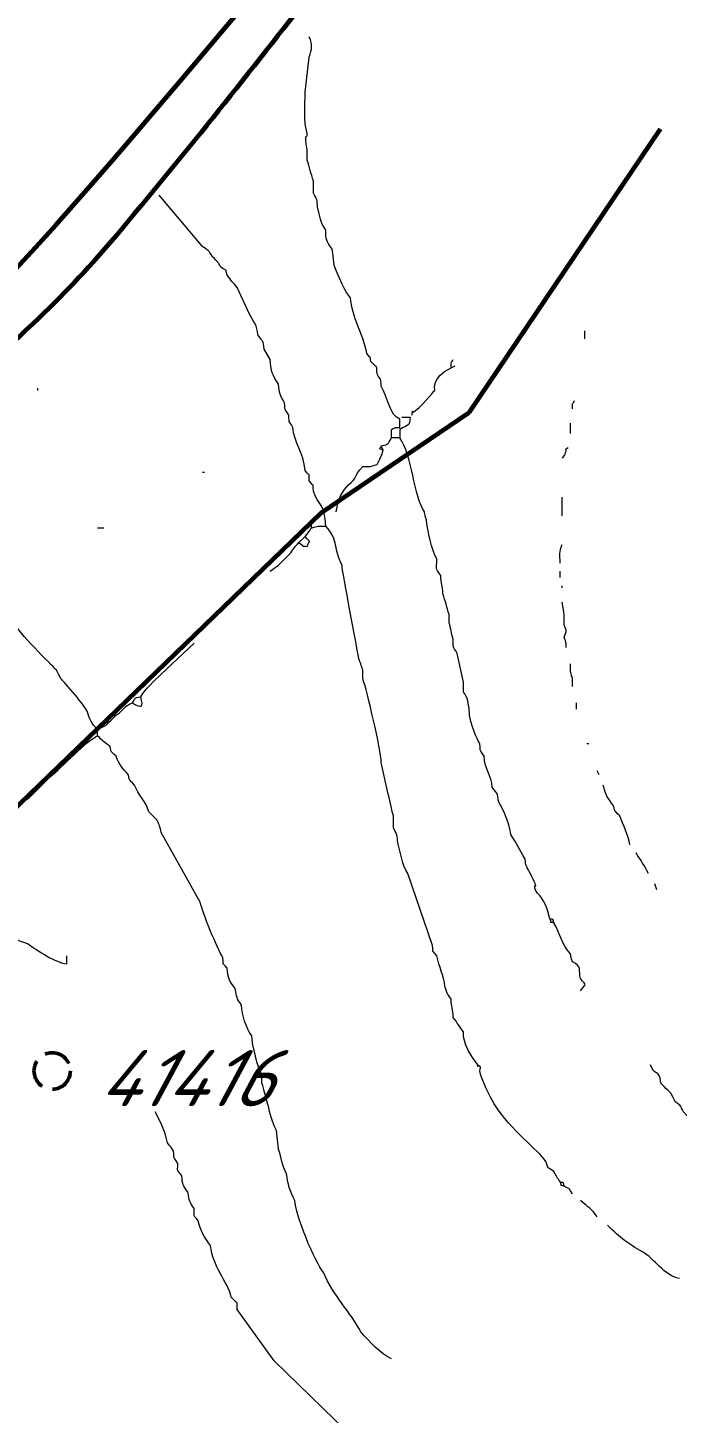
# Model space of a CAD drawing. Header units: centimetres. Extents: x -1591 to 2988, y -2086 to 1278.
# Drawn here: x -1047 to -931.5, y -1025.5 to -779 of the extents above; entities that cross this region are included whole.
import ezdxf

# ---------------------------------------------------------------- set-up
doc = ezdxf.new("R2010")
doc.units = ezdxf.units.CM
doc.header["$MEASUREMENT"] = 0
doc.linetypes.add('DASHED', pattern=[7, 5, -2, 0])
for name, color, linetype in [('layer 1', 7, 'Continuous'), ('Lines', 10, 'Continuous'), ('Дороги', 210, 'Continuous'), ('Свердловини', 90, 'Continuous')]:
    doc.layers.add(name, color=color, linetype=linetype)
doc.styles.add('style1', font='isocpeur_0.ttf', dxfattribs={"oblique": 15, "height": 10})
picture_1 = doc.add_image_def('image1.jpg', size_in_pixel=(4696, 8380))

msp = doc.modelspace()

# ---------------------------------------------------------------- linework, layer by layer
at = {"layer": 'layer 1', "lineweight": 20}
for points, knots in [([(-980.471, -848.233), (-980.471, -848.233), (-979.008, -848.233), (-979.008, -848.233), (-979.008, -848.233), (-979.197, -850.105), (-979.027, -849.343), (-980.837, -850.427), (-980.837, -850.427), (-980.837, -850.427), (-980.837, -851.89), (-980.837, -851.89), (-980.837, -851.89), (-980.837, -851.89), (-982.3, -851.89), (-982.3, -851.89), (-982.3, -851.89), (-982.3, -851.89), (-982.3, -850.427), (-982.3, -850.427), (-982.3, -850.427), (-981.243, -849.972), (-982.167, -850.166), (-980.837, -850.061), (-980.837, -850.061), (-980.837, -850.061), (-980.837, -848.598), (-980.837, -848.598), (-980.837, -848.598), (-982.538, -848.055), (-983.122, -844.427), (-984.129, -842.746), (-984.129, -842.746), (-984.253, -841.127), (-984.04, -841.972), (-984.86, -840.552), (-984.86, -840.552), (-985.042, -838.708), (-984.547, -839.921), (-985.957, -838.357), (-985.957, -838.357), (-986.221, -837.098), (-985.853, -838.041), (-986.689, -836.894), (-986.689, -836.894), (-987.304, -833.638), (-989.362, -830.305), (-989.615, -827.018), (-989.615, -827.018), (-990.646, -825.712), (-991.143, -824.427), (-991.81, -822.995), (-991.81, -822.995), (-992.975, -820.61), (-992.501, -819.336), (-992.907, -818.24), (-992.907, -818.24), (-993.938, -816.835), (-993.965, -816.738), (-994.004, -814.948), (-994.004, -814.948), (-995.101, -813.408), (-994.908, -812.648), (-995.467, -810.925), (-995.467, -810.925), (-995.499, -809.477), (-995.578, -809.574), (-996.199, -808.365), (-996.199, -808.365), (-996.199, -808.365), (-996.199, -806.17), (-996.199, -806.17), (-996.199, -806.17), (-996.631, -804.921), (-996.895, -803.748), (-997.296, -802.513), (-997.296, -802.513), (-997.296, -802.513), (-997.296, -800.684), (-997.296, -800.684), (-997.296, -800.684), (-997.919, -797.109), (-997.3, -799.094), (-997.296, -797.758), (-997.296, -797.758), (-997.985, -795.631), (-997.662, -792.823), (-997.662, -790.442), (-997.662, -790.442), (-997.662, -790.442), (-996.93, -784.225), (-996.93, -784.225), (-996.93, -784.225), (-996.419, -782.648), (-996.319, -782.14), (-996.93, -780.567)], [0, 0, 0, 0, 0.04, 0.04, 0.04, 0.04, 0.08, 0.08, 0.08, 0.08, 0.12, 0.12, 0.12, 0.12, 0.16, 0.16, 0.16, 0.16, 0.2, 0.2, 0.2, 0.2, 0.24, 0.24, 0.24, 0.24, 0.28, 0.28, 0.28, 0.28, 0.32, 0.32, 0.32, 0.32, 0.36, 0.36, 0.36, 0.36, 0.4, 0.4, 0.4, 0.4, 0.44, 0.44, 0.44, 0.44, 0.48, 0.48, 0.48, 0.48, 0.52, 0.52, 0.52, 0.52, 0.56, 0.56, 0.56, 0.56, 0.6, 0.6, 0.6, 0.6, 0.64, 0.64, 0.64, 0.64, 0.68, 0.68, 0.68, 0.68, 0.72, 0.72, 0.72, 0.72, 0.76, 0.76, 0.76, 0.76, 0.8, 0.8, 0.8, 0.8, 0.84, 0.84, 0.84, 0.84, 0.88, 0.88, 0.88, 0.88, 0.92, 0.92, 0.92, 0.92, 1, 1, 1, 1]), ([(-996.199, -866.155), (-996.638, -867.262), (-996.564, -866.523), (-996.564, -867.984), (-996.564, -867.984), (-995.209, -867.544), (-995.518, -867.618), (-994.004, -867.618), (-994.004, -867.618), (-994.089, -863.732), (-995.427, -863.885), (-996.199, -861.4), (-996.199, -861.4), (-996.348, -859.492), (-995.884, -861.039), (-996.93, -859.571), (-996.93, -859.571), (-997.08, -857.663), (-996.616, -859.211), (-997.662, -857.742), (-997.662, -857.742), (-997.914, -854.46), (-999.643, -852.837), (-999.856, -850.061), (-999.856, -850.061), (-1000.676, -848.641), (-1000.463, -849.486), (-1000.588, -847.867), (-1000.588, -847.867), (-1001.408, -846.446), (-1001.195, -847.292), (-1001.319, -845.672), (-1001.319, -845.672), (-1002.062, -844.385), (-1002.297, -843.943), (-1002.417, -842.38), (-1002.417, -842.38), (-1003.452, -840.97), (-1003.84, -839.811), (-1003.88, -837.991), (-1003.88, -837.991), (-1003.88, -837.991), (-1004.943, -836.143), (-1004.943, -836.143), (-1004.943, -836.143), (-1005.147, -834.432), (-1005.103, -835.088), (-1006.074, -833.602), (-1006.074, -833.602), (-1006.205, -831.893), (-1006.785, -831.351), (-1007.537, -829.945), (-1007.537, -829.945), (-1007.537, -829.945), (-1009.732, -825.19), (-1009.732, -825.19), (-1009.732, -825.19), (-1010.518, -824.338), (-1010.866, -823.852), (-1011.561, -822.995), (-1011.561, -822.995), (-1012.002, -821.499), (-1011.249, -822.588), (-1012.658, -821.532), (-1012.658, -821.532), (-1013.284, -820.494), (-1013.199, -820.646), (-1014.121, -819.703), (-1014.121, -819.703), (-1015.04, -818.373), (-1014.62, -818.793), (-1015.95, -817.874), (-1015.95, -817.874), (-1015.95, -817.874), (-1023.631, -808.73), (-1023.631, -808.73)], [0, 0, 0, 0, 0.05, 0.05, 0.05, 0.05, 0.1, 0.1, 0.1, 0.1, 0.15, 0.15, 0.15, 0.15, 0.2, 0.2, 0.2, 0.2, 0.25, 0.25, 0.25, 0.25, 0.3, 0.3, 0.3, 0.3, 0.35, 0.35, 0.35, 0.35, 0.4, 0.4, 0.4, 0.4, 0.45, 0.45, 0.45, 0.45, 0.5, 0.5, 0.5, 0.5, 0.55, 0.55, 0.55, 0.55, 0.6, 0.6, 0.6, 0.6, 0.65, 0.65, 0.65, 0.65, 0.7, 0.7, 0.7, 0.7, 0.75, 0.75, 0.75, 0.75, 0.8, 0.8, 0.8, 0.8, 0.85, 0.85, 0.85, 0.85, 0.9, 0.9, 0.9, 0.9, 1, 1, 1, 1]), ([(-978.642, -847.135), (-978.642, -847.135), (-978.642, -847.135), (-978.642, -847.135), (-978.642, -847.135), (-978.642, -847.135), (-978.642, -847.501), (-978.642, -847.501), (-978.642, -847.501), (-977.177, -846.605), (-974.654, -843.564), (-974.619, -843.478), (-974.619, -843.478), (-974.494, -843.172), (-975.369, -841.292), (-971.693, -839.454), (-971.693, -839.454), (-971.693, -838.149), (-971.733, -838.835), (-971.327, -837.991)], [0, 0, 0, 0, 0.1666667, 0.1666667, 0.1666667, 0.1666667, 0.3333333, 0.3333333, 0.3333333, 0.3333333, 0.5, 0.5, 0.5, 0.5, 0.6666667, 0.6666667, 0.6666667, 0.6666667, 1, 1, 1, 1]), ([(-984.129, -853.353), (-984.295, -854.031), (-984.846, -853.676), (-983.763, -854.085), (-983.763, -854.085), (-983.763, -854.085), (-984.129, -853.353), (-984.129, -853.353), (-984.129, -853.353), (-982.589, -852.91), (-983.18, -853.298), (-982.3, -851.89)], [0, 0, 0, 0, 0.25, 0.25, 0.25, 0.25, 0.5, 0.5, 0.5, 0.5, 1, 1, 1, 1]), ([(-954.136, -937.478), (-953.784, -938.411), (-954.337, -937.857), (-953.405, -938.21), (-953.405, -938.21), (-953.757, -937.277), (-953.203, -937.83), (-954.136, -937.478), (-954.136, -937.478), (-954.969, -933.525), (-956.454, -933.15), (-956.697, -932.357), (-956.697, -932.357), (-957.326, -930.303), (-955.526, -933.602), (-957.794, -929.066), (-957.794, -929.066), (-958.383, -927.916), (-958.395, -928.196), (-958.525, -926.871), (-958.525, -926.871), (-959.447, -925.333), (-960.06, -924.05), (-961.086, -922.482), (-961.086, -922.482), (-961.229, -920.614), (-962.345, -918.192), (-963.28, -916.63), (-963.28, -916.63), (-963.451, -914.9), (-963.406, -915.555), (-964.378, -914.069), (-964.378, -914.069), (-964.538, -911.983), (-965.662, -910.905), (-965.841, -908.583), (-965.841, -908.583), (-966.661, -907.162), (-966.448, -908.008), (-966.572, -906.388), (-966.572, -906.388), (-966.769, -905.858), (-967.824, -904.483), (-968.401, -901.268), (-968.401, -901.268), (-968.432, -899.821), (-968.663, -899.69), (-968.767, -898.342), (-968.767, -898.342), (-969.7, -896.725), (-969.498, -897.37), (-969.498, -895.416), (-969.498, -895.416), (-969.498, -895.416), (-970.596, -890.295), (-970.596, -890.295), (-970.596, -890.295), (-971.484, -888.755), (-971.287, -889.568), (-971.327, -887.735), (-971.327, -887.735), (-971.695, -886.598), (-971.69, -885.944), (-972.059, -884.809), (-972.059, -884.809), (-972.059, -884.809), (-972.059, -883.346), (-972.059, -883.346), (-972.059, -883.346), (-972.459, -882.11), (-972.724, -880.937), (-973.156, -879.688), (-973.156, -879.688), (-973.189, -878.155), (-973.488, -877.929), (-973.522, -876.396), (-973.522, -876.396), (-974.609, -874.869), (-974.253, -875.482), (-974.253, -873.47), (-974.253, -873.47), (-975.089, -871.841), (-975.935, -868.431), (-976.082, -866.521), (-976.082, -866.521), (-976.405, -865.621), (-976.286, -865.894), (-976.448, -865.058), (-976.448, -865.058), (-978.317, -862.434), (-978.645, -854.875), (-980.837, -851.89)], [0, 0, 0, 0, 0.0416667, 0.0416667, 0.0416667, 0.0416667, 0.0833333, 0.0833333, 0.0833333, 0.0833333, 0.125, 0.125, 0.125, 0.125, 0.1666667, 0.1666667, 0.1666667, 0.1666667, 0.2083333, 0.2083333, 0.2083333, 0.2083333, 0.25, 0.25, 0.25, 0.25, 0.2916667, 0.2916667, 0.2916667, 0.2916667, 0.3333333, 0.3333333, 0.3333333, 0.3333333, 0.375, 0.375, 0.375, 0.375, 0.4166667, 0.4166667, 0.4166667, 0.4166667, 0.4583333, 0.4583333, 0.4583333, 0.4583333, 0.5, 0.5, 0.5, 0.5, 0.5416667, 0.5416667, 0.5416667, 0.5416667, 0.5833333, 0.5833333, 0.5833333, 0.5833333, 0.625, 0.625, 0.625, 0.625, 0.6666667, 0.6666667, 0.6666667, 0.6666667, 0.7083333, 0.7083333, 0.7083333, 0.7083333, 0.75, 0.75, 0.75, 0.75, 0.7916667, 0.7916667, 0.7916667, 0.7916667, 0.8333333, 0.8333333, 0.8333333, 0.8333333, 0.875, 0.875, 0.875, 0.875, 0.9166667, 0.9166667, 0.9166667, 0.9166667, 1, 1, 1, 1]), ([(-992.175, -865.058), (-991.659, -863.465), (-992.003, -862.561), (-989.981, -860.303), (-989.981, -860.303), (-988.36, -859.087), (-989.075, -858.803), (-987.42, -857.011), (-987.42, -857.011), (-985.907, -857.011), (-986.215, -857.085), (-984.86, -856.645), (-984.86, -856.645), (-984.369, -855.636), (-984.059, -855.199), (-983.763, -854.085)], [0, 0, 0, 0, 0.2, 0.2, 0.2, 0.2, 0.4, 0.4, 0.4, 0.4, 0.6, 0.6, 0.6, 0.6, 1, 1, 1, 1]), ([(-1053.989, -921.75), (-1052.504, -920.379), (-1050.893, -919.071), (-1049.234, -918.093), (-1049.234, -918.093), (-1048.186, -916.576), (-1048.183, -916.802), (-1046.674, -915.898), (-1046.674, -915.898), (-1046.674, -915.898), (-1043.016, -912.241), (-1043.016, -912.241), (-1043.016, -912.241), (-1041.021, -910.613), (-1036.33, -905.655), (-1034.604, -904.925), (-1034.604, -904.925), (-1034.604, -904.925), (-1034.604, -903.828), (-1034.604, -903.828), (-1034.604, -903.828), (-1035.688, -902.625), (-1036.034, -902.036), (-1036.432, -900.536), (-1036.432, -900.536), (-1037.136, -899.153), (-1041.175, -894.703), (-1041.187, -894.684), (-1041.187, -894.684), (-1041.283, -894.46), (-1041.807, -893.455), (-1041.919, -893.221), (-1041.919, -893.221), (-1041.953, -893.172), (-1048.127, -887.14), (-1049.234, -885.174), (-1049.234, -885.174), (-1049.648, -883.733), (-1049.857, -883.856), (-1050.697, -882.614), (-1050.697, -882.614), (-1052.124, -881.187), (-1054.193, -879.692), (-1054.72, -877.859), (-1054.72, -877.859), (-1057.151, -877.198), (-1058.454, -874.91), (-1060.572, -873.836), (-1060.572, -873.836), (-1062.143, -873.418), (-1063.335, -872.439), (-1064.596, -871.275), (-1064.596, -871.275), (-1066.582, -870.588), (-1067.514, -870.063), (-1069.351, -869.081), (-1069.351, -869.081), (-1070.76, -868.377), (-1072.451, -868.231), (-1075.203, -866.886), (-1075.203, -866.886), (-1076.927, -866.044), (-1081.295, -864.958), (-1082.152, -863.96)], [0, 0, 0, 0, 0.0588235, 0.0588235, 0.0588235, 0.0588235, 0.1176471, 0.1176471, 0.1176471, 0.1176471, 0.1764706, 0.1764706, 0.1764706, 0.1764706, 0.2352941, 0.2352941, 0.2352941, 0.2352941, 0.2941176, 0.2941176, 0.2941176, 0.2941177, 0.3529412, 0.3529412, 0.3529412, 0.3529412, 0.4117647, 0.4117647, 0.4117647, 0.4117647, 0.4705882, 0.4705882, 0.4705882, 0.4705882, 0.5294118, 0.5294118, 0.5294118, 0.5294118, 0.5882353, 0.5882353, 0.5882353, 0.5882353, 0.6470588, 0.6470588, 0.6470588, 0.6470588, 0.7058824, 0.7058824, 0.7058824, 0.7058824, 0.7647059, 0.7647059, 0.7647059, 0.7647059, 0.8235294, 0.8235294, 0.8235294, 0.8235294, 0.8823529, 0.8823529, 0.8823529, 0.882353, 1, 1, 1, 1]), ([(-952.308, -984.295), (-951.955, -985.228), (-952.509, -984.675), (-951.576, -985.027), (-951.576, -985.027), (-951.928, -984.094), (-951.375, -984.647), (-952.308, -984.295), (-952.308, -984.295), (-952.751, -983.631), (-953.042, -983.158), (-953.405, -982.466), (-953.405, -982.466), (-954.825, -981.427), (-954.153, -982.291), (-954.868, -980.638), (-954.868, -980.638), (-956.132, -978.692), (-960.936, -975.288), (-964.012, -970.396), (-964.012, -970.396), (-964.704, -969.295), (-966.455, -965.809), (-966.572, -964.544), (-966.572, -964.544), (-966.405, -963.433), (-966.333, -964.129), (-966.938, -963.447), (-966.938, -963.447), (-969.924, -959.764), (-969.496, -957.602), (-969.498, -957.595), (-969.498, -957.595), (-970.317, -956.557), (-970.508, -956.072), (-971.327, -955.034), (-971.327, -955.034), (-971.36, -953.501), (-971.659, -953.276), (-971.693, -951.743), (-971.693, -951.743), (-972.631, -950.464), (-972.277, -951.031), (-972.79, -949.548), (-972.79, -949.548), (-972.945, -947.529), (-973.875, -946.06), (-974.253, -944.062), (-974.253, -944.062), (-975.34, -942.569), (-974.797, -944.137), (-974.985, -942.233), (-974.985, -942.233), (-974.985, -942.233), (-979.374, -929.431), (-979.374, -929.431), (-979.374, -929.431), (-980.515, -927.83), (-980.523, -925.908), (-981.203, -923.945), (-981.203, -923.945), (-981.234, -922.497), (-981.313, -922.594), (-981.934, -921.385), (-981.934, -921.385), (-981.934, -921.385), (-981.934, -919.19), (-981.934, -919.19), (-981.934, -919.19), (-982.418, -917.697), (-982.566, -916.236), (-983.031, -914.801), (-983.031, -914.801), (-983.031, -914.801), (-984.129, -909.68), (-984.129, -909.68), (-984.129, -909.68), (-984.178, -907.427), (-986.637, -896.947), (-987.42, -894.684), (-987.42, -894.684), (-987.42, -894.684), (-987.42, -893.221), (-987.42, -893.221), (-987.42, -893.221), (-987.674, -892.489), (-987.899, -891.759), (-988.152, -891.026), (-988.152, -891.026), (-988.152, -891.026), (-990.661, -877.467), (-990.661, -877.467), (-990.661, -877.467), (-990.816, -876.145), (-991.046, -876.013), (-991.078, -874.567), (-991.078, -874.567), (-992.683, -871.787), (-991.606, -870.216), (-994.004, -867.618)], [0, 0, 0, 0, 0.0384615, 0.0384615, 0.0384615, 0.0384615, 0.0769231, 0.0769231, 0.0769231, 0.0769231, 0.1153846, 0.1153846, 0.1153846, 0.1153846, 0.1538462, 0.1538462, 0.1538462, 0.1538462, 0.1923077, 0.1923077, 0.1923077, 0.1923077, 0.2307692, 0.2307692, 0.2307692, 0.2307692, 0.2692308, 0.2692308, 0.2692308, 0.2692308, 0.3076923, 0.3076923, 0.3076923, 0.3076923, 0.3461538, 0.3461538, 0.3461538, 0.3461539, 0.3846154, 0.3846154, 0.3846154, 0.3846154, 0.4230769, 0.4230769, 0.4230769, 0.4230769, 0.4615385, 0.4615385, 0.4615385, 0.4615385, 0.5, 0.5, 0.5, 0.5, 0.5384615, 0.5384615, 0.5384615, 0.5384615, 0.5769231, 0.5769231, 0.5769231, 0.5769231, 0.6153846, 0.6153846, 0.6153846, 0.6153846, 0.6538462, 0.6538462, 0.6538462, 0.6538462, 0.6923077, 0.6923077, 0.6923077, 0.6923077, 0.7307692, 0.7307692, 0.7307692, 0.7307692, 0.7692308, 0.7692308, 0.7692308, 0.7692308, 0.8076923, 0.8076923, 0.8076923, 0.8076923, 0.8461538, 0.8461538, 0.8461538, 0.8461539, 0.8846154, 0.8846154, 0.8846154, 0.8846154, 0.9230769, 0.9230769, 0.9230769, 0.9230769, 1, 1, 1, 1]), ([(-997.662, -869.447), (-997.662, -869.447), (-998.759, -870.544), (-998.759, -870.544), (-998.759, -870.544), (-997.287, -871.707), (-998.726, -870.976), (-997.296, -871.275), (-997.296, -871.275), (-996.78, -869.653), (-996.626, -870.947), (-997.662, -869.447), (-997.662, -869.447), (-997.121, -868.806), (-996.987, -868.647), (-996.564, -867.984)], [0, 0, 0, 0, 0.2, 0.2, 0.2, 0.2, 0.4, 0.4, 0.4, 0.4, 0.6, 0.6, 0.6, 0.6, 1, 1, 1, 1]), ([(-1003.88, -875.665), (-1003.232, -875.153), (-1003.097, -875.003), (-1002.417, -874.567), (-1002.417, -874.567), (-1002.417, -874.567), (-1000.222, -872.373), (-1000.222, -872.373), (-1000.222, -872.373), (-999.626, -871.481), (-999.55, -871.4), (-998.759, -870.544)], [0, 0, 0, 0, 0.25, 0.25, 0.25, 0.25, 0.5, 0.5, 0.5, 0.5, 1, 1, 1, 1]), ([(-951.21, -889.198), (-951.305, -887.994), (-951.203, -888.494), (-951.576, -887.369), (-951.576, -887.369), (-951.098, -885.789), (-951.098, -886.753), (-951.576, -885.174), (-951.576, -885.174), (-951.718, -884.213), (-951.343, -884.249), (-951.942, -881.151)], [0, 0, 0, 0, 0.25, 0.25, 0.25, 0.25, 0.5, 0.5, 0.5, 0.5, 1, 1, 1, 1]), ([(-1034.604, -903.828), (-1034.506, -903.786), (-1033.238, -903.138), (-1033.14, -903.097), (-1033.14, -903.097), (-1033.14, -903.097), (-1031.312, -901.268), (-1031.312, -901.268), (-1031.312, -901.268), (-1029.686, -900.169), (-1029.86, -899.533), (-1028.386, -899.073), (-1028.386, -899.073), (-1027.591, -897.86), (-1028.278, -898.344), (-1026.923, -897.976), (-1026.923, -897.976), (-1026.001, -896.47), (-1024.598, -895.285), (-1023.265, -893.953), (-1023.265, -893.953), (-1023.265, -893.953), (-1017.413, -888.466), (-1017.413, -888.466)], [0, 0, 0, 0, 0.1428571, 0.1428571, 0.1428571, 0.1428572, 0.2857143, 0.2857143, 0.2857143, 0.2857143, 0.4285714, 0.4285714, 0.4285714, 0.4285714, 0.5714286, 0.5714286, 0.5714286, 0.5714286, 0.7142857, 0.7142857, 0.7142857, 0.7142857, 1, 1, 1, 1]), ([(-950.113, -896.147), (-950.113, -896.147), (-950.113, -894.684), (-950.113, -894.684), (-950.113, -894.684), (-950.552, -893.328), (-950.479, -893.637), (-950.479, -892.124)], [0, 0, 0, 0, 0.3333333, 0.3333333, 0.3333333, 0.3333333, 1, 1, 1, 1]), ([(-982.3, -1015.751), (-984.368, -1014.876), (-986.081, -1012.701), (-987.786, -1010.996), (-987.786, -1010.996), (-989.55, -1007.372), (-992.63, -1004.726), (-994.37, -1000.389), (-994.37, -1000.389), (-995.971, -998.654), (-999.439, -989.952), (-999.491, -987.587), (-999.491, -987.587), (-1000.337, -986.12), (-1000.818, -984.592), (-1000.954, -982.832), (-1000.954, -982.832), (-1001.776, -981.407), (-1001.873, -980.014), (-1002.417, -978.443), (-1002.417, -978.443), (-1002.417, -978.443), (-1002.782, -975.151), (-1002.782, -975.151), (-1002.782, -975.151), (-1003.674, -973.606), (-1004.677, -968.791), (-1005.343, -966.739), (-1005.343, -966.739), (-1005.343, -966.739), (-1005.343, -965.276), (-1005.343, -965.276), (-1005.343, -965.276), (-1006.133, -963.907), (-1007.042, -960.003), (-1007.172, -958.326), (-1007.172, -958.326), (-1008.226, -956.846), (-1008.859, -954.684), (-1009, -952.84), (-1009, -952.84), (-1009.927, -951.54), (-1009.796, -951.508), (-1010.098, -949.914), (-1010.098, -949.914), (-1011.17, -948.554), (-1011.426, -948.001), (-1011.561, -946.256), (-1011.561, -946.256), (-1012.648, -944.763), (-1012.104, -946.332), (-1012.292, -944.427), (-1012.292, -944.427), (-1013.384, -942.535), (-1015.876, -936.636), (-1016.316, -934.552), (-1016.316, -934.552), (-1016.316, -934.552), (-1023.265, -922.116), (-1023.265, -922.116), (-1023.265, -922.116), (-1023.495, -921.023), (-1023.596, -920.921), (-1023.996, -919.922), (-1023.996, -919.922), (-1023.996, -919.922), (-1025.46, -918.458), (-1025.46, -918.458), (-1025.46, -918.458), (-1025.95, -916.754), (-1027.36, -915.35), (-1028.02, -913.704), (-1028.02, -913.704), (-1029.255, -912.362), (-1028.708, -913.296), (-1029.117, -911.875), (-1029.117, -911.875), (-1030.33, -910.561), (-1030.658, -910.127), (-1031.312, -908.583), (-1031.312, -908.583), (-1032.547, -907.242), (-1032, -908.175), (-1032.409, -906.754), (-1032.409, -906.754), (-1033.437, -906.06), (-1033.641, -905.867), (-1034.604, -904.925)], [0, 0, 0, 0, 0.0434783, 0.0434783, 0.0434783, 0.0434783, 0.0869565, 0.0869565, 0.0869565, 0.0869565, 0.1304348, 0.1304348, 0.1304348, 0.1304348, 0.173913, 0.173913, 0.173913, 0.1739131, 0.2173913, 0.2173913, 0.2173913, 0.2173913, 0.2608696, 0.2608696, 0.2608696, 0.2608696, 0.3043478, 0.3043478, 0.3043478, 0.3043478, 0.3478261, 0.3478261, 0.3478261, 0.3478261, 0.3913043, 0.3913043, 0.3913043, 0.3913044, 0.4347826, 0.4347826, 0.4347826, 0.4347826, 0.4782609, 0.4782609, 0.4782609, 0.4782609, 0.5217391, 0.5217391, 0.5217391, 0.5217391, 0.5652174, 0.5652174, 0.5652174, 0.5652174, 0.6086957, 0.6086957, 0.6086957, 0.6086957, 0.6521739, 0.6521739, 0.6521739, 0.6521739, 0.6956522, 0.6956522, 0.6956522, 0.6956522, 0.7391304, 0.7391304, 0.7391304, 0.7391304, 0.7826087, 0.7826087, 0.7826087, 0.7826087, 0.826087, 0.826087, 0.826087, 0.826087, 0.8695652, 0.8695652, 0.8695652, 0.8695652, 0.9130435, 0.9130435, 0.9130435, 0.9130435, 1, 1, 1, 1]), ([(-939.872, -924.311), (-940.207, -922.538), (-941.035, -920.848), (-941.7, -919.19), (-941.7, -919.19), (-942.936, -917.849), (-942.389, -918.782), (-942.798, -917.361), (-942.798, -917.361), (-943.833, -916.05), (-944.287, -915.313), (-944.627, -913.704)], [0, 0, 0, 0, 0.25, 0.25, 0.25, 0.25, 0.5, 0.5, 0.5, 0.5, 1, 1, 1, 1]), ([(-1103.001, -962.715), (-1099.401, -960.79), (-1097.073, -958.182), (-1094.588, -956.132), (-1094.588, -956.132), (-1093.826, -955.617), (-1093.178, -955.132), (-1092.394, -954.669), (-1092.394, -954.669), (-1092.394, -954.669), (-1088.004, -950.645), (-1088.004, -950.645), (-1088.004, -950.645), (-1086.739, -950.016), (-1087.043, -950.339), (-1086.176, -949.182), (-1086.176, -949.182), (-1086.176, -949.182), (-1078.129, -942.599), (-1078.129, -942.599), (-1078.129, -942.599), (-1075.79, -940.668), (-1075.035, -941.194), (-1074.471, -938.21), (-1074.471, -938.21), (-1071.092, -937.95), (-1072.622, -937.398), (-1069.351, -936.015), (-1069.351, -936.015), (-1066.094, -937.686), (-1060.836, -937.42), (-1060.572, -937.478), (-1060.572, -937.478), (-1060.572, -937.478), (-1059.083, -938.159), (-1059.083, -938.159), (-1059.083, -938.159), (-1056.949, -938.375), (-1055.49, -939.258), (-1053.257, -939.307), (-1053.257, -939.307), (-1052.261, -939.882), (-1048.093, -941.645), (-1047.039, -941.867), (-1047.039, -941.867), (-1045.532, -943.057), (-1041.92, -945.344), (-1040.09, -945.525), (-1040.09, -945.525), (-1040.09, -945.525), (-1040.09, -944.062), (-1040.09, -944.062)], [0, 0, 0, 0, 0.0714286, 0.0714286, 0.0714286, 0.0714286, 0.1428571, 0.1428571, 0.1428571, 0.1428572, 0.2142857, 0.2142857, 0.2142857, 0.2142857, 0.2857143, 0.2857143, 0.2857143, 0.2857143, 0.3571429, 0.3571429, 0.3571429, 0.3571429, 0.4285714, 0.4285714, 0.4285714, 0.4285714, 0.5, 0.5, 0.5, 0.5, 0.5714286, 0.5714286, 0.5714286, 0.5714286, 0.6428571, 0.6428571, 0.6428571, 0.6428572, 0.7142857, 0.7142857, 0.7142857, 0.7142857, 0.7857143, 0.7857143, 0.7857143, 0.7857143, 0.8571429, 0.8571429, 0.8571429, 0.8571429, 1, 1, 1, 1]), ([(-948.65, -950.28), (-947.579, -948.728), (-947.579, -949.636), (-948.65, -948.085), (-948.65, -948.085), (-949.111, -946.787), (-948.318, -945.831), (-950.113, -945.159), (-950.113, -945.159), (-950.436, -944.26), (-950.317, -944.532), (-950.479, -943.696), (-950.479, -943.696), (-952.124, -941.871), (-952.248, -940.214), (-953.405, -938.21)], [0, 0, 0, 0, 0.2, 0.2, 0.2, 0.2, 0.4, 0.4, 0.4, 0.4, 0.6, 0.6, 0.6, 0.6, 1, 1, 1, 1]), ([(-861.233, -1021.969), (-861.233, -1021.969), (-860.502, -1021.969), (-860.502, -1021.969), (-860.502, -1021.969), (-861.079, -1021.204), (-860.656, -1021.204), (-861.233, -1021.969), (-861.233, -1021.969), (-862.839, -1021.665), (-864.053, -1020.941), (-865.622, -1020.14), (-865.622, -1020.14), (-867.01, -1019.397), (-867.306, -1019.015), (-868.914, -1018.677), (-868.914, -1018.677), (-870.112, -1017.732), (-869.615, -1017.894), (-871.109, -1017.579), (-871.109, -1017.579), (-872.463, -1016.585), (-873.412, -1016.379), (-874.766, -1015.385), (-874.766, -1015.385), (-876.356, -1015.05), (-876.405, -1014.937), (-877.692, -1013.922), (-877.692, -1013.922), (-879.206, -1013.603), (-881.19, -1012.354), (-882.447, -1011.362), (-882.447, -1011.362), (-883.92, -1010.961), (-882.941, -1011.468), (-884.276, -1010.264), (-884.276, -1010.264), (-885.749, -1009.642), (-885.194, -1009.979), (-886.471, -1008.801), (-886.471, -1008.801), (-888.131, -1008.451), (-888.427, -1008.055), (-889.763, -1006.972), (-889.763, -1006.972), (-896.495, -1003.548), (-894.736, -1003.548), (-896.712, -1002.218), (-896.712, -1002.218), (-898.304, -1001.544), (-897.933, -1001.699), (-899.272, -1000.389), (-899.272, -1000.389), (-900.471, -999.579), (-901.82, -998.487), (-902.93, -997.463), (-902.93, -997.463), (-904.12, -996.96), (-904.412, -996.705), (-905.49, -996), (-905.49, -996), (-906.53, -994.579), (-905.665, -995.251), (-907.319, -994.537), (-907.319, -994.537), (-908.66, -993.301), (-907.727, -993.848), (-909.148, -993.439), (-909.148, -993.439), (-910.361, -991.456), (-912.81, -989.108), (-914.634, -987.587), (-914.634, -987.587), (-915.964, -986.668), (-915.544, -987.088), (-916.463, -985.758), (-916.463, -985.758), (-918.055, -985.085), (-917.684, -985.239), (-919.023, -983.93), (-919.023, -983.93), (-920.604, -982.837), (-920.549, -982.585), (-921.584, -981.003), (-921.584, -981.003), (-922.445, -980.133), (-923.883, -979.12), (-925.973, -976.614), (-925.973, -976.614), (-925.973, -976.614), (-930.362, -971.859), (-930.362, -971.859), (-930.362, -971.859), (-930.991, -970.594), (-930.669, -970.898), (-931.825, -970.031), (-931.825, -970.031), (-931.921, -969.807), (-932.445, -968.802), (-932.556, -968.568), (-932.556, -968.568), (-932.556, -968.568), (-934.385, -966.739), (-934.385, -966.739), (-934.385, -966.739), (-934.668, -963.871), (-935.492, -965.764), (-936.214, -963.447)], [0, 0, 0, 0, 0.0357143, 0.0357143, 0.0357143, 0.0357143, 0.0714286, 0.0714286, 0.0714286, 0.0714286, 0.1071429, 0.1071429, 0.1071429, 0.1071429, 0.1428571, 0.1428571, 0.1428571, 0.1428572, 0.1785714, 0.1785714, 0.1785714, 0.1785714, 0.2142857, 0.2142857, 0.2142857, 0.2142857, 0.25, 0.25, 0.25, 0.25, 0.2857143, 0.2857143, 0.2857143, 0.2857143, 0.3214286, 0.3214286, 0.3214286, 0.3214286, 0.3571429, 0.3571429, 0.3571429, 0.3571429, 0.3928571, 0.3928571, 0.3928571, 0.3928572, 0.4285714, 0.4285714, 0.4285714, 0.4285714, 0.4642857, 0.4642857, 0.4642857, 0.4642857, 0.5, 0.5, 0.5, 0.5, 0.5357143, 0.5357143, 0.5357143, 0.5357143, 0.5714286, 0.5714286, 0.5714286, 0.5714286, 0.6071429, 0.6071429, 0.6071429, 0.6071429, 0.6428571, 0.6428571, 0.6428571, 0.6428572, 0.6785714, 0.6785714, 0.6785714, 0.6785714, 0.7142857, 0.7142857, 0.7142857, 0.7142857, 0.75, 0.75, 0.75, 0.75, 0.7857143, 0.7857143, 0.7857143, 0.7857143, 0.8214286, 0.8214286, 0.8214286, 0.8214286, 0.8571429, 0.8571429, 0.8571429, 0.8571429, 0.8928571, 0.8928571, 0.8928571, 0.8928572, 0.9285714, 0.9285714, 0.9285714, 0.9285714, 1, 1, 1, 1]), ([(-956.697, -1048.669), (-958.829, -1047.575), (-964.816, -1044.727), (-966.938, -1044.28), (-966.938, -1044.28), (-968.666, -1042.916), (-970.078, -1042.405), (-972.059, -1041.72), (-972.059, -1041.72), (-973.399, -1040.484), (-972.466, -1041.031), (-973.887, -1040.622), (-973.887, -1040.622), (-976.421, -1038.283), (-979.798, -1037.21), (-982.666, -1034.404), (-982.666, -1034.404), (-982.666, -1034.404), (-984.155, -1033.724), (-984.155, -1033.724), (-984.155, -1033.724), (-984.905, -1032.523), (-985.272, -1032.164), (-986.323, -1031.113), (-986.323, -1031.113), (-987.397, -1030.757), (-986.996, -1030.836), (-988.152, -1030.747), (-988.152, -1030.747), (-988.152, -1030.747), (-1003.148, -1016.116), (-1003.148, -1016.116), (-1003.148, -1016.116), (-1003.148, -1016.116), (-1009.732, -1006.972), (-1009.732, -1006.972), (-1009.732, -1006.972), (-1009.914, -1005.129), (-1009.419, -1006.342), (-1010.829, -1004.778), (-1010.829, -1004.778), (-1011.416, -1001.993), (-1014.204, -999.319), (-1014.487, -995.634), (-1014.487, -995.634), (-1015.553, -994.283), (-1016.334, -992.892), (-1016.681, -991.245), (-1016.681, -991.245), (-1017.684, -989.838), (-1017.37, -991.015), (-1017.413, -989.05), (-1017.413, -989.05), (-1018.339, -987.75), (-1018.209, -987.718), (-1018.51, -986.124), (-1018.51, -986.124), (-1019.446, -984.849), (-1019.482, -984.824), (-1019.607, -983.198), (-1019.607, -983.198), (-1020.61, -981.791), (-1020.296, -982.968), (-1020.339, -981.003), (-1020.339, -981.003), (-1021.159, -979.583), (-1020.946, -980.428), (-1021.07, -978.809), (-1021.07, -978.809), (-1021.513, -978.117), (-1021.633, -978.008), (-1022.168, -977.346), (-1022.168, -977.346), (-1022.51, -975.534), (-1023.422, -973.43), (-1024.362, -971.859)], [0, 0, 0, 0, 0.05, 0.05, 0.05, 0.05, 0.1, 0.1, 0.1, 0.1, 0.15, 0.15, 0.15, 0.15, 0.2, 0.2, 0.2, 0.2, 0.25, 0.25, 0.25, 0.25, 0.3, 0.3, 0.3, 0.3, 0.35, 0.35, 0.35, 0.35, 0.4, 0.4, 0.4, 0.4, 0.45, 0.45, 0.45, 0.45, 0.5, 0.5, 0.5, 0.5, 0.55, 0.55, 0.55, 0.55, 0.6, 0.6, 0.6, 0.6, 0.65, 0.65, 0.65, 0.65, 0.7, 0.7, 0.7, 0.7, 0.75, 0.75, 0.75, 0.75, 0.8, 0.8, 0.8, 0.8, 0.85, 0.85, 0.85, 0.85, 0.9, 0.9, 0.9, 0.9, 1, 1, 1, 1]), ([(-931.093, -1001.486), (-933.937, -1000.89), (-935.435, -997.993), (-937.677, -996.731), (-937.677, -996.731), (-940.331, -995.237), (-941.415, -994.402), (-943.895, -991.976)], [0, 0, 0, 0, 0.3333333, 0.3333333, 0.3333333, 0.3333333, 1, 1, 1, 1])]:
    msp.add_open_spline(points, degree=3, knots=knots, dxfattribs=at)
for points in [[(-947.918, -834.334), (-947.918, -834.334), (-947.918, -832.871), (-947.918, -832.871)], [(-971.693, -839.454), (-971.693, -839.454), (-970.961, -839.089), (-970.961, -839.089)], [(-1045.211, -843.478), (-1045.211, -843.478), (-1045.211, -843.112), (-1045.211, -843.112)], [(-950.113, -846.77), (-950.113, -845.465), (-950.153, -846.15), (-949.747, -845.306)], [(-978.642, -847.867), (-978.642, -847.867), (-978.642, -847.501), (-978.642, -847.501)], [(-950.479, -851.159), (-950.479, -851.159), (-950.479, -849.33), (-950.479, -849.33)], [(-950.844, -853.719), (-952.011, -854.217), (-950.568, -853.559), (-951.942, -855.548)], [(-1015.584, -858.108), (-1015.584, -858.108), (-1015.95, -858.108), (-1015.95, -858.108)], [(-951.942, -865.789), (-951.942, -865.789), (-951.942, -862.497), (-951.942, -862.497)], [(-1033.506, -867.984), (-1033.506, -867.984), (-1034.604, -867.984), (-1034.604, -867.984)], [(-952.308, -874.202), (-952.308, -872.58), (-952.501, -872.35), (-951.942, -870.91)], [(-952.308, -876.762), (-952.308, -876.762), (-952.308, -875.665), (-952.308, -875.665)], [(-951.942, -878.591), (-951.942, -878.591), (-951.942, -878.225), (-951.942, -878.225)], [(-1028.386, -899.073), (-1026.753, -900.075), (-1026.357, -899.929), (-1026.923, -897.976)], [(-949.381, -900.17), (-949.381, -900.17), (-949.381, -899.073), (-949.381, -899.073)], [(-947.187, -906.388), (-947.187, -906.388), (-947.553, -906.388), (-947.553, -906.388)], [(-945.358, -911.875), (-945.358, -911.875), (-945.724, -911.143), (-945.724, -911.143)], [(-936.58, -929.431), (-937.301, -927.95), (-937.964, -927.148), (-938.774, -925.774)], [(-935.117, -932.357), (-935.117, -932.357), (-935.483, -931.26), (-935.483, -931.26)], [(-966.938, -963.813), (-966.938, -963.813), (-966.938, -963.447), (-966.938, -963.447)], [(-950.113, -986.49), (-950.902, -985.181), (-950.268, -985.816), (-951.576, -985.027)], [(-945.724, -990.513), (-946.641, -989.046), (-947.307, -988.901), (-948.65, -987.587)]]:
    msp.add_open_spline(points, degree=3, dxfattribs=at)
at = {"layer": 'Lines', "color": 2, "lineweight": 60}
for p, q in [((-934.528, -797), (-968.515, -847.491)), ((-968.515, -847.491), (-994.855, -865.311)), ((-994.855, -865.311), (-1102.729, -969.463))]:
    msp.add_line(p, q, dxfattribs=at)
at = {"layer": 'Дороги', "color": 2, "lineweight": 60}
msp.add_lwpolyline([(-927.809, -648.65, -0.0006849), (-936.626, -671.534, -0.0053931), (-937.78, -674.426, -0.0208441), (-939.238, -677.584, -0.0016982), (-958.845, -715.483, -0.0012502), (-966.926, -730.882, -0.0033574), (-969.988, -736.587, -0.0340699), (-973.275, -741.745, -0.0051924), (-997.399, -773.752, -0.0102265), (-1031.251, -815.896, -0.0275426), (-1044.973, -830.561, -0.0184672), (-1064.877, -848.25, -0.0086228), (-1109.481, -883.762, -0.0005465), (-1119.696, -891.593, -0.0003746), (-1134.621, -902.991, -0.007287), (-1164.834, -925.34, -0.010078), (-1187.229, -940.732, -0.0791215), (-1214.501, -953.045, -0.0428334), (-1268.635, -962.927, -0.0068805), (-1314.364, -966.648, 0.010344), (-1344.765, -969.334), (-1449.508, -980.775), (-1501.509, -986.455)], format="xyb", dxfattribs=at)
msp.add_lwpolyline([(-1008.297, -774.708), (-1012.528, -779.745), (-1016.63, -784.593), (-1020.567, -789.242), (-1024.355, -793.708), (-1028.024, -798.016), (-1031.604, -802.19), (-1035.124, -806.256), (-1038.613, -810.238), (-1042.101, -814.161), (-1045.618, -818.048), (-1049.193, -821.924)], dxfattribs=at)
at = {"layer": 'Свердловини', "linetype": 'DASHED', "lineweight": 50}
msp.add_circle((-1042.668, -964.562), 3.238, dxfattribs=at)

# ---------------------------------------------------------------- texts
at = {"layer": 'Свердловини', "linetype": 'DASHED', "insert": (-1034.693, -960.84), "char_height": 10, "attachment_point": 1, "style": 'style1'}
msp.add_mtext_dynamic_manual_height_columns('{\\fGOST Common|b0|i1|c204|p34;41416}', width=5.3259, gutter_width=12.5, heights=[0], dxfattribs=at)

# ---------------------------------------------------------------- pictures from other files: only their frames are drawn
image = msp.add_image(picture_1, insert=(-1591.237, -2067.523), size_in_units=(1712.853, 3056.581), dxfattribs=dict(fade=64))
image.dxf.flags = 7

doc.saveas('drawing.dxf')
